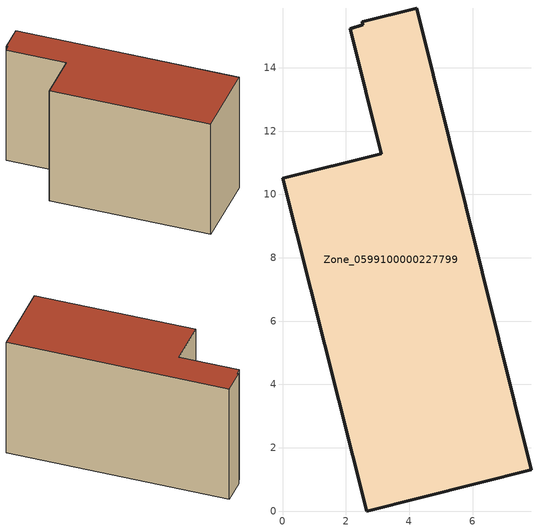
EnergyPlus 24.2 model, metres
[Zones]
Zone_0599100000227799
 floor ground (C_G): 2.52,15.45 4.24,15.89 7.86,1.31 2.65,0 0,10.51 3.12,11.29 2.14,15.23 2.54,15.36 z0
 wall outside (C_F): 2.65,0 7.86,1.31 4.24,15.89 2.52,15.45 2.54,15.36 2.14,15.23 3.12,11.29 0,10.51 2.65,0 z0:8.61
 roof outside (C_R): 4.24,15.89 2.52,15.45 2.54,15.36 2.14,15.23 3.12,11.29 0,10.51 2.65,0 7.86,1.31 z8.61
[BUILDING]
Pand.0599100000227799: North Axis=0; Terrain=City; Loads Convergence Tolerance Value=0.04; Temperature Convergence Tolerance Value=0.4; Solar Distribution=FullExterior; Maximum Number of Warmup Days=25; Minimum Number of Warmup Days=1
[Site:Location]
Rotterdam.The.Hague.AP_ZH_NLD Design_Conditions: Latitude=51.96; Longitude=4.45; Time Zone=1; Elevation=-4.5
[SITE:GROUNDTEMPERATURE:BUILDINGSURFACE]
18, 18, 18, 18, 18, 18, 18, 18, 18, 18, 18, 18
[MATERIAL] Thermal Absorptance=0.9; Solar Absorptance=0.7; Visible Absorptance=0.7
Name | Roughness | Thickness | Conductivity | Density | Specific Heat
G.TI.1975-1991 | MediumSmooth | 0.15 | 0.288461 | 540 | 1210
F.TI.1975-1991 | Rough | 0.3 | 0.230769 | 1920 | 840
R.TI.1975-1991 | MediumRough | 0.2 | 0.153846 | 1500 | 1000
[CONSTRUCTION]
C_G: G.TI.1975-1991
C_F: F.TI.1975-1991
C_R: R.TI.1975-1991
[ZONE]
Zone_0599100000227799: Type=1; Multiplier=1; Ceiling Height=Autocalculate; Volume=Autocalculate; Floor Area=autocalculate; Part of Total Floor Area=Yes
[ZONEINFILTRATION:DESIGNFLOWRATE]
Infil_Zone_0599100000227799: Zone or ZoneList or Space or SpaceList=Zone_0599100000227799; Schedule=AlwaysOn; Design Flow Rate Calculation Method=Flow/Area; Flow Rate per Floor Area=0.003; Constant Term Coefficient=1; Temperature Term Coefficient=0; Velocity Term Coefficient=0; Velocity Squared Term Coefficient=0
[HVACTEMPLATE:ZONE:IDEALLOADSAIRSYSTEM]
Zone_0599100000227799: Maximum Heating Supply Air Temperature=50; Minimum Cooling Supply Air Temperature=13; Maximum Heating Supply Air Humidity Ratio=0.0156; Minimum Cooling Supply Air Humidity Ratio=0.0077; Heating Limit=NoLimit; Cooling Limit=NoLimit; Dehumidification Control Type=ConstantSensibleHeatRatio; Cooling Sensible Heat Ratio=0.7; Dehumidification Setpoint=60; Humidification Control Type=None; Humidification Setpoint=30; Outdoor Air Method=None; Outdoor Air Flow Rate per Person=0.00944; Outdoor Air Flow Rate per Zone Floor Area=0; Outdoor Air Flow Rate per Zone=0; Demand Controlled Ventilation Type=None; Outdoor Air Economizer Type=NoEconomizer; Heat Recovery Type=None; Sensible Heat Recovery Effectiveness=0.7; Latent Heat Recovery Effectiveness=0.65
[ZONECONTROL:THERMOSTAT]
ThermostatControl_Zone_0599100000227799: Zone or ZoneList=Zone_0599100000227799; Control Type Schedule=DualSetpointControlType; Control 1=Thermostat_Zone_0599100000227799; Temperature Difference Between Cutout And Setpoint=0
[THERMOSTATSETPOINT:DUALSETPOINT]
Thermostat_Zone_0599100000227799: Heating Setpoint Temperature Schedule=HeatingSetpoint_Zone_0599100000227799; Cooling Setpoint Temperature Schedule=CoolingSetpoint_Zone_0599100000227799
[SCHEDULE:COMPACT]
HeatingSetpoint_Zone_0599100000227799: Through: 12/31, For: AllDays, Until: 24:00, 21
CoolingSetpoint_Zone_0599100000227799: Through: 12/31, For: AllDays, Until: 24:00, 24
DualSetpointControlType: Through: 12/31, For: AllDays, Until: 24:00, 4
AlwaysOn: Through: 12/31, For: AllDays, Until: 24:00, 1
